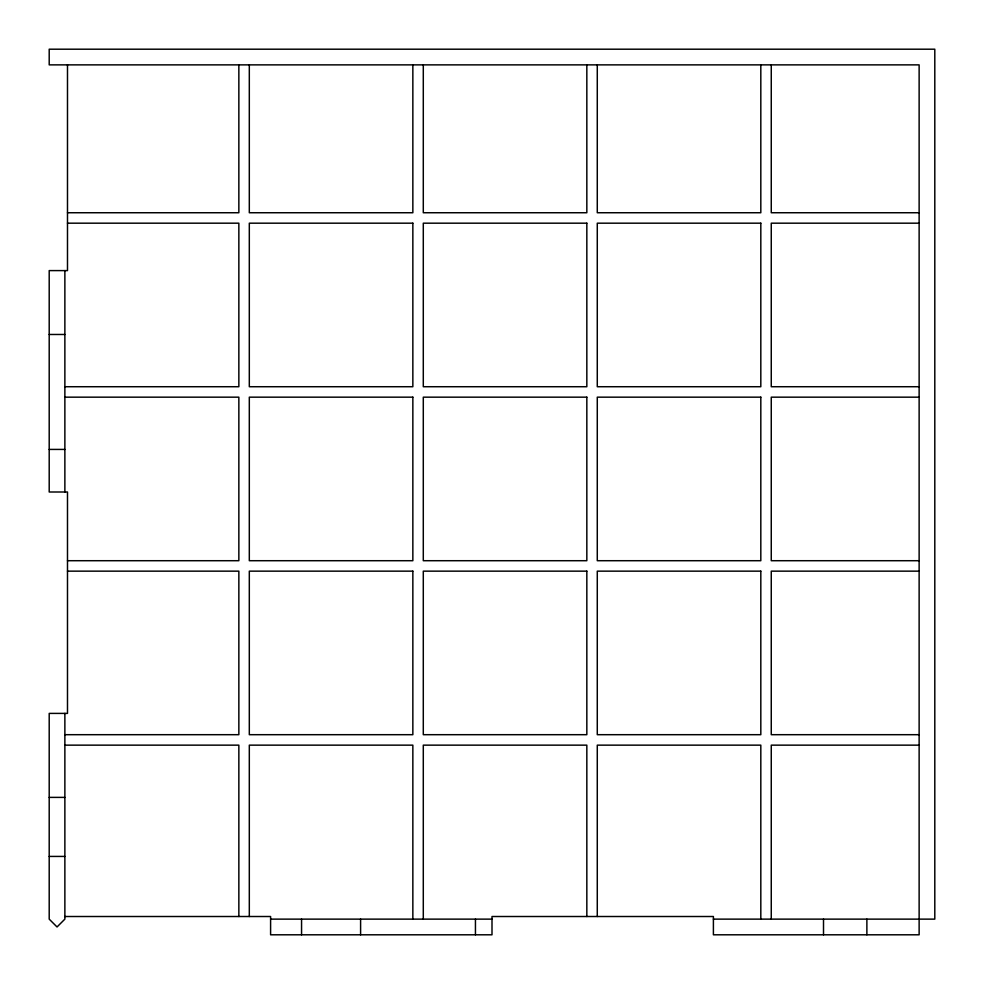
<?xml version="1.0" encoding="UTF-8"?>
<svg xmlns="http://www.w3.org/2000/svg" width="984" height="984" viewBox="0 0 984 984"><rect width="100%" height="100%" fill="white"/><g stroke="black" fill="none" stroke-linecap="round" stroke-linejoin="round"><path stroke-width="1.48" d="M67.49 212.741L238.854 212.741L238.854 64.87M919.13 212.741L771.259 212.741L771.259 64.87M67.49 223.183L238.854 223.183L238.854 386.724L64.87 386.724M919.13 223.183L771.259 223.183L771.259 386.724L919.13 386.724M49.2 334.474L64.87 334.474M64.87 397.167L238.854 397.167L238.854 560.708L67.49 560.708M919.13 397.167L771.259 397.167L771.259 560.708L919.13 560.708M49.2 449.417L64.87 449.417M67.49 571.15L238.854 571.15L238.854 734.691L64.87 734.691M919.13 571.15L771.259 571.15L771.259 734.691L919.13 734.691M64.87 745.146L238.854 745.146L238.854 916.51M919.13 745.146L771.259 745.146L771.259 919.13M49.2 797.384L64.87 797.384M49.2 856.424L64.87 856.424M64.87 916.51L270.6 916.51L270.6 934.8L492 934.8L492 916.51L713.4 916.51L713.4 934.8L919.13 934.8L919.13 64.87L49.2 64.87L49.2 49.2L934.8 49.2L934.8 919.13L713.4 919.13M270.6 919.13L492 919.13M866.879 919.13L866.879 934.8M823.51 919.13L823.51 934.8M760.816 64.87L760.816 212.741L597.276 212.741L597.276 64.87M760.816 919.13L760.816 745.146L597.276 745.146L597.276 916.51M586.833 64.87L586.833 212.741L423.292 212.741L423.292 64.87M586.833 916.51L586.833 745.146L423.292 745.146L423.292 919.13M475.444 919.13L475.444 934.8M412.849 64.87L412.849 212.741L249.309 212.741L249.309 64.87M412.849 919.13L412.849 745.146L249.309 745.146L249.309 916.51M360.599 919.13L360.599 934.8M301.559 919.13L301.559 934.8M67.49 64.87L67.49 270.6L49.2 270.6L49.2 492L67.49 492L67.49 713.4L49.2 713.4L49.2 919.13L57.035 926.965L64.87 919.13L64.87 713.4M64.87 270.6L64.87 492M412.849 223.183L249.309 223.183L249.309 386.724L412.849 386.724L412.849 223.183M586.833 223.183L423.292 223.183L423.292 386.724L586.833 386.724L586.833 223.183M760.816 223.183L597.276 223.183L597.276 386.724L760.816 386.724L760.816 223.183M412.849 397.167L249.309 397.167L249.309 560.708L412.849 560.708L412.849 397.167M586.833 397.167L423.292 397.167L423.292 560.708L586.833 560.708L586.833 397.167M760.816 397.167L597.276 397.167L597.276 560.708L760.816 560.708L760.816 397.167M412.849 571.15L249.309 571.15L249.309 734.691L412.849 734.691L412.849 571.15M586.833 571.15L423.292 571.15L423.292 734.691L586.833 734.691L586.833 571.15M760.816 571.15L597.276 571.15L597.276 734.691L760.816 734.691L760.816 571.15"/></g></svg>
